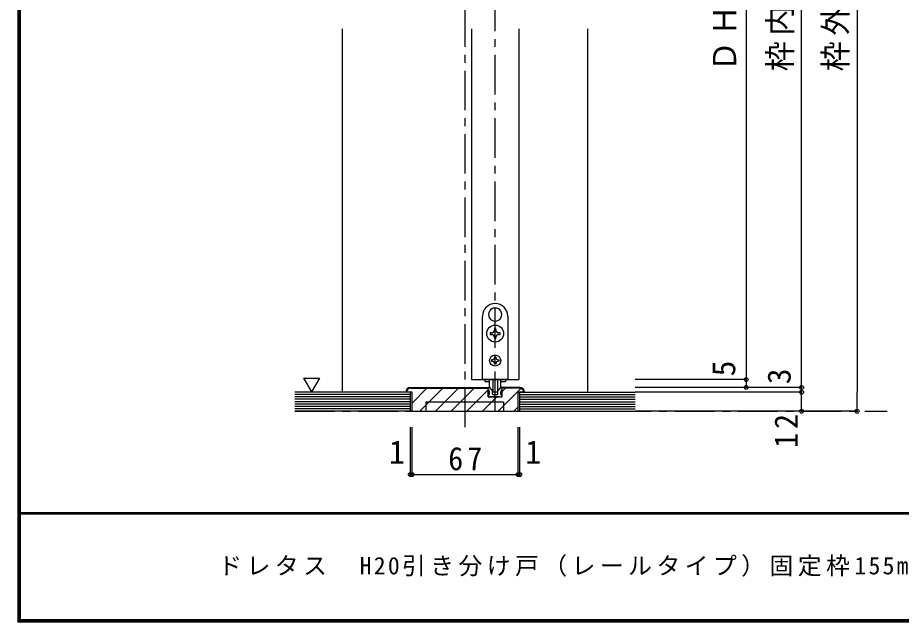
# Model space of a CAD drawing. Units: millimetres, scale not verified. Extents: x -973 to 977, y -718 to 696.
# Drawn here: x -973 to -415, y -701 to -319 of the extents above; entities that cross this region are included whole.
import ezdxf
from ezdxf.enums import TextEntityAlignment as Align

# ---------------------------------------------------------------- set-up
doc = ezdxf.new("R2010")
doc.units = ezdxf.units.MM
doc.header["$LTSCALE"] = 5
doc.header["$PDMODE"] = 32
doc.header["$PDSIZE"] = 2.5
doc.linetypes.add('CHAIN1', pattern=[8, 5, -1, 1, -1])
doc.linetypes.add('DASHED1', pattern=[1.8, 1.2, -0.6])
for name, color, linetype in [('0-1_通り芯', 4, 'CHAIN1'), ('0-3_仕上げ', 2, 'Continuous'), ('0-4_枠', 3, 'Continuous'), ('0-6_扉', 6, 'Continuous'), ('0-7_金物', 7, 'Continuous'), ('0-A_文字', 7, 'Continuous'), ('0-B_寸法', 7, 'Continuous'), ('0-C_ハッチ', 4, 'DASHED1'), ('F-1_枠', 6, 'Continuous'), ('F-A_文字', 7, 'Continuous')]:
    doc.layers.add(name, color=color, linetype=linetype)
doc.styles.add('ＭＳ ゴシック', font='')
doc.styles.get('ＭＳ ゴシック').set_extended_font_data('MS Gothic')

msp = doc.modelspace()

# ---------------------------------------------------------------- linework, layer by layer
at = {"layer": '0-1_通り芯'}
for p, q in [((-690.847, -577.5), (-690.847, -2.5)), ((-671.847, -567.5), (-671.847, -74.5)), ((-798.347, -567.5), (-424.347, -567.5))]:
    msp.add_line(p, q, dxfattribs=at)
at = {"layer": '0-3_仕上げ'}
for p, q in [((-725.347, -555.5), (-798.347, -555.5)), ((-725.347, -567.5), (-725.347, -555.5)), ((-656.347, -567.5), (-656.347, -555.5)), ((-656.347, -555.5), (-583.347, -555.5)), ((-725.347, -567.5), (-798.347, -567.5)), ((-656.347, -567.5), (-583.347, -567.5))]:
    msp.add_line(p, q, dxfattribs=at)
at = {"layer": '0-3_仕上げ', "color": 7}
for p, q in [((-725.347, -557), (-798.347, -557)), ((-656.347, -557), (-583.347, -557)), ((-725.347, -558.5), (-798.347, -558.5)), ((-725.347, -560), (-798.347, -560)), ((-725.347, -561.5), (-798.347, -561.5)), ((-725.347, -563), (-798.347, -563)), ((-656.347, -558.5), (-583.347, -558.5)), ((-656.347, -560), (-583.347, -560)), ((-656.347, -561.5), (-583.347, -561.5)), ((-656.347, -563), (-583.347, -563)), ((-725.347, -564.5), (-798.347, -564.5)), ((-725.347, -566), (-798.347, -566)), ((-656.347, -564.5), (-583.347, -564.5)), ((-656.347, -566), (-583.347, -566))]:
    msp.add_line(p, q, dxfattribs=at)
at = {"layer": '0-4_枠', "color": 4}
for p, q in [((-768.347, -326), (-768.347, -555.5)), ((-613.347, -555.5), (-613.347, -326))]:
    msp.add_line(p, q, dxfattribs=at)
at = {"layer": '0-4_枠'}
for p, q in [((-724.347, -555.5), (-728.347, -555.5)), ((-725.347, -552.5), (-676.247, -552.5)), ((-725.347, -553), (-676.247, -553)), ((-724.347, -567.5), (-724.347, -555.5)), ((-676.247, -558.5), (-676.247, -552.5)), ((-667.447, -558.5), (-667.447, -552.5)), ((-656.347, -552.5), (-667.447, -552.5)), ((-656.347, -553), (-667.447, -553)), ((-653.347, -555.5), (-657.347, -555.5)), ((-657.347, -567.5), (-657.347, -555.5)), ((-715.347, -561.5), (-666.347, -561.5)), ((-715.347, -567.5), (-715.347, -561.5)), ((-676.247, -558.5), (-667.447, -558.5)), ((-666.347, -567.5), (-666.347, -561.5)), ((-724.347, -567.5), (-657.347, -567.5))]:
    msp.add_line(p, q, dxfattribs=at)
for centre, radius, start, end in [((-725.347, -555.5), 3, 90, 180), ((-725.347, -555.5), 2.5, 90.0008, 180), ((-656.347, -555.5), 3, 0, 90), ((-656.347, -555.5), 2.5, 0, 90)]:
    msp.add_arc(centre, radius, start, end, dxfattribs=at)
at = {"layer": '0-6_扉'}
for p, q in [((-686.847, -326), (-686.847, -547.5)), ((-656.847, -326), (-656.847, -547.5)), ((-686.847, -547.5), (-656.847, -547.5))]:
    msp.add_line(p, q, dxfattribs=at)
at = {"layer": '0-7_金物'}
for p, q in [((-679.847, -547.5), (-679.847, -507.5)), ((-671.946, -502.351), (-671.847, -502.45)), ((-671.748, -502.351), (-671.847, -502.45)), ((-663.847, -507.5), (-663.847, -547.5)), ((-675.489, -508.489), (-675.354, -508.525)), ((-675.391, -508.66), (-675.354, -508.525)), ((-668.205, -508.489), (-668.34, -508.525)), ((-668.303, -508.66), (-668.34, -508.525)), ((-674.047, -518), (-674.997, -518)), ((-674.997, -518), (-674.997, -519)), ((-672.347, -515.35), (-672.347, -516.3)), ((-671.347, -515.35), (-672.347, -515.35)), ((-671.347, -516.3), (-671.347, -515.35)), ((-668.697, -518), (-669.647, -518)), ((-668.697, -519), (-668.697, -518)), ((-674.997, -519), (-674.047, -519)), ((-671.347, -521.65), (-671.347, -520.7)), ((-669.647, -519), (-668.697, -519)), ((-673.647, -535), (-674.247, -535)), ((-674.247, -535), (-674.247, -536)), ((-672.347, -533.1), (-671.347, -533.1)), ((-672.347, -533.1), (-672.347, -533.7)), ((-671.347, -533.1), (-671.347, -533.7)), ((-670.047, -535), (-669.447, -535)), ((-674.247, -536), (-673.647, -536)), ((-672.347, -537.3), (-672.347, -537.9)), ((-671.347, -537.9), (-672.347, -537.9)), ((-671.347, -537.3), (-671.347, -537.9)), ((-663.847, -547.5), (-679.847, -547.5)), ((-678.447, -547.5), (-678.447, -548.7)), ((-678.447, -548.7), (-675.315, -548.7)), ((-675.347, -551.921), (-675.347, -547.5)), ((-673.347, -547.5), (-673.347, -555.121)), ((-670.347, -547.5), (-670.347, -555.121)), ((-668.379, -548.7), (-665.247, -548.7)), ((-668.347, -551.921), (-668.347, -547.5)), ((-665.247, -547.5), (-665.247, -548.7)), ((-676.347, -552.5), (-675.804, -552.5)), ((-676.347, -553.5), (-676.347, -552.5)), ((-675.647, -558.5), (-676.133, -557.274)), ((-675.347, -557), (-675.947, -557)), ((-674.185, -553.912), (-675.45, -552.647)), ((-675.347, -557), (-675.347, -555.736)), ((-673.973, -554), (-673.647, -554)), ((-673.447, -556.7), (-673.447, -554.2)), ((-670.647, -555.421), (-673.047, -555.421)), ((-671.847, -557.3), (-671.547, -557)), ((-671.547, -557), (-670.547, -557)), ((-670.247, -556.7), (-670.247, -554.2)), ((-669.721, -554), (-670.047, -554)), ((-669.509, -553.912), (-668.243, -552.647)), ((-668.347, -557), (-668.347, -555.736)), ((-668.347, -557), (-667.747, -557)), ((-668.047, -558.5), (-667.561, -557.274)), ((-674.547, -558.5), (-675.647, -558.5)), ((-674.547, -558.5), (-674.347, -558.3)), ((-674.347, -558.3), (-674.147, -558.5)), ((-669.547, -558.5), (-674.147, -558.5)), ((-669.347, -558.3), (-669.547, -558.5)), ((-669.147, -558.5), (-669.347, -558.3)), ((-669.147, -558.5), (-668.047, -558.5))]:
    msp.add_line(p, q, dxfattribs=at)
for points in [[(-672.347, -520.7), (-672.347, -521.65), (-671.347, -521.65)], [(-669.447, -535), (-669.447, -536), (-670.047, -536)], [(-673.147, -557), (-672.147, -557), (-671.847, -557.3)], [(-667.347, -553.5), (-667.347, -552.5), (-667.89, -552.5)]]:
    msp.add_lwpolyline(points, dxfattribs=at)
for centre, radius in [((-671.847, -518.5), 5.35), ((-671.847, -535.5), 3.5)]:
    msp.add_circle(centre, radius, dxfattribs=at)
for centre, radius, start, end in [((-671.847, -507.5), 8, 0, 180), ((-671.847, -506.5), 4.15, 91.3645, 208.6355), ((-671.847, -506.5), 4.15, 331.3645, 88.6355), ((-671.847, -506.5), 4.15, 211.3645, 328.6355), ((-674.047, -516.3), 1.7, 270, 0), ((-669.647, -516.3), 1.7, 180, 270), ((-674.047, -520.7), 1.7, 0, 90), ((-669.647, -520.7), 1.7, 90, 180), ((-673.647, -533.7), 1.3, 270, 0), ((-670.047, -533.7), 1.3, 180, 270), ((-673.647, -537.3), 1.3, 0, 90), ((-670.047, -537.3), 1.3, 90, 180), ((-673.347, -551.921), 2, 180, 264.78409), ((-670.347, -551.921), 2, 275.21591, 0), ((-678.347, -555.736), 3, 0, 48.19), ((-675.947, -557.2), 0.2, 90, 201.616), ((-675.804, -553), 0.5, 45, 90), ((-673.973, -553.7), 0.3, 225, 270), ((-673.647, -554.2), 0.2, 0, 90), ((-673.547, -554.112), 0.2, 0, 84.78409), ((-673.147, -556.7), 0.3, 180, 270), ((-673.047, -555.121), 0.3, 180, 270), ((-670.647, -555.121), 0.3, 270, 0), ((-670.547, -556.7), 0.3, 270, 0), ((-670.147, -554.112), 0.2, 95.21591, 180), ((-670.047, -554.2), 0.2, 90, 180), ((-669.721, -553.7), 0.3, 270, 315), ((-665.347, -555.736), 3, 131.81, 180), ((-667.89, -553), 0.5, 90, 135), ((-667.747, -557.2), 0.2, 338.384, 90)]:
    msp.add_arc(centre, radius, start, end, dxfattribs=at)
at = {"layer": '0-A_文字'}
msp.add_line((-792.782, -546.686), (-787.782, -555.347), dxfattribs=at)
msp.add_lwpolyline([(-792.782, -546.686), (-782.782, -546.686), (-787.782, -555.347)], dxfattribs=at)
at = {"layer": '0-B_寸法', "color": 4}
for p, q in [((-443.347, -60.5), (-443.347, -555.5)), ((-478.347, -567.5), (-478.347, -90.5)), ((-513.347, -104.5), (-513.347, -547.5)), ((-513.347, -547.5), (-583.347, -547.5)), ((-513.347, -547.5), (-513.347, -552.5)), ((-478.347, -552.5), (-583.347, -552.5)), ((-478.347, -555.5), (-583.347, -555.5)), ((-443.347, -567.5), (-443.347, -555.5)), ((-443.347, -567.5), (-583.347, -567.5)), ((-725.347, -607.5), (-725.347, -577.5)), ((-724.347, -607.5), (-724.347, -577.5)), ((-725.347, -607.5), (-724.347, -607.5))]:
    msp.add_line(p, q, dxfattribs=at)
for points in [[(-724.347, -607.5), (-657.347, -607.5), (-657.347, -577.5)], [(-657.347, -607.5), (-656.347, -607.5), (-656.347, -577.5)]]:
    msp.add_lwpolyline(points, dxfattribs=at)
at = {"layer": '0-B_寸法'}
for p in [(-513.347, -547.5), (-513.347, -552.5), (-478.347, -552.5), (-478.347, -555.5), (-478.347, -567.5), (-443.347, -567.5), (-725.347, -607.5), (-724.347, -607.5), (-657.347, -607.5), (-656.347, -607.5)]:
    msp.add_point(p, dxfattribs=at)
at = {"layer": '0-C_ハッチ', "linetype": 'Continuous'}
for p, q in [((-724.347, -562.463), (-714.884, -553)), ((-719.484, -567.5), (-704.984, -553)), ((-709.585, -567.5), (-695.085, -553)), ((-699.685, -567.5), (-685.185, -553)), ((-689.786, -567.5), (-676.247, -553.961)), ((-669.987, -567.5), (-655.601, -553.114)), ((-667.447, -555.061), (-665.386, -553)), ((-679.886, -567.5), (-670.886, -558.5)), ((-660.087, -567.5), (-657.347, -564.76))]:
    msp.add_line(p, q, dxfattribs=at)
at = {"layer": 'F-1_枠'}
for p, q in [((-973.347, 695.833), (-973.347, -700.833)), ((-972.514, 695.833), (-972.514, -700.833)), ((-971.68, 695.833), (-971.68, -700.833)), ((976.653, -631.667), (-973.347, -631.667)), ((976.653, -632.5), (-973.347, -632.5)), ((976.653, -699.167), (-973.347, -699.167)), ((976.653, -700), (-973.347, -700)), ((976.653, -700.833), (-973.347, -700.833))]:
    msp.add_line(p, q, dxfattribs=at)

# ---------------------------------------------------------------- texts
at = {"layer": '0-B_寸法', "style": 'ＭＳ ゴシック'}
for s, p in [('5', (-515.847, -545.5)), ('3', (-480.847, -550.5))]:
    msp.add_text(s, height=14.66, rotation=90, dxfattribs=at).set_placement(p, align=Align.BOTTOM_LEFT)
for p in [(-738.847, -605), (-652.847, -605)]:
    msp.add_text('1', height=14.66, dxfattribs=at).set_placement(p, align=Align.BOTTOM_LEFT)
at = {"layer": '0-B_寸法', "char_height": 14.66, "attachment_point": 7, "rotation": 90, "style": 'ＭＳ ゴシック'}
for s, insert in [('\\T1.19;\\W0.95;ＤＨ＝1,983', (-515.847, -352.852)), ('\\T1.19;\\W0.95;枠内＝2,002', (-480.847, -352.852)), ('\\T1.19;\\W0.95;枠外＝2,047', (-445.847, -352.852)), ('\\T1.27;\\W0.95;12', (-480.847, -590.75))]:
    msp.add_mtext(s, dxfattribs=dict(at, insert=insert))
at = {"layer": '0-B_寸法', "insert": (-701.472, -605), "char_height": 14.66, "attachment_point": 7, "style": 'ＭＳ ゴシック'}
msp.add_mtext('\\T1.27;\\W0.95;67', dxfattribs=at)
at = {"layer": 'F-A_文字', "insert": (-846.68, -673.333), "char_height": 11, "attachment_point": 7, "style": 'ＭＳ ゴシック'}
msp.add_mtext('\\T1.19;ドレタス\u3000H20引き分け戸（レールタイプ）固定枠155㎜幅\u30003方枠＋敷居Q型／床直付けレール', dxfattribs=at)

doc.saveas('drawing.dxf')
